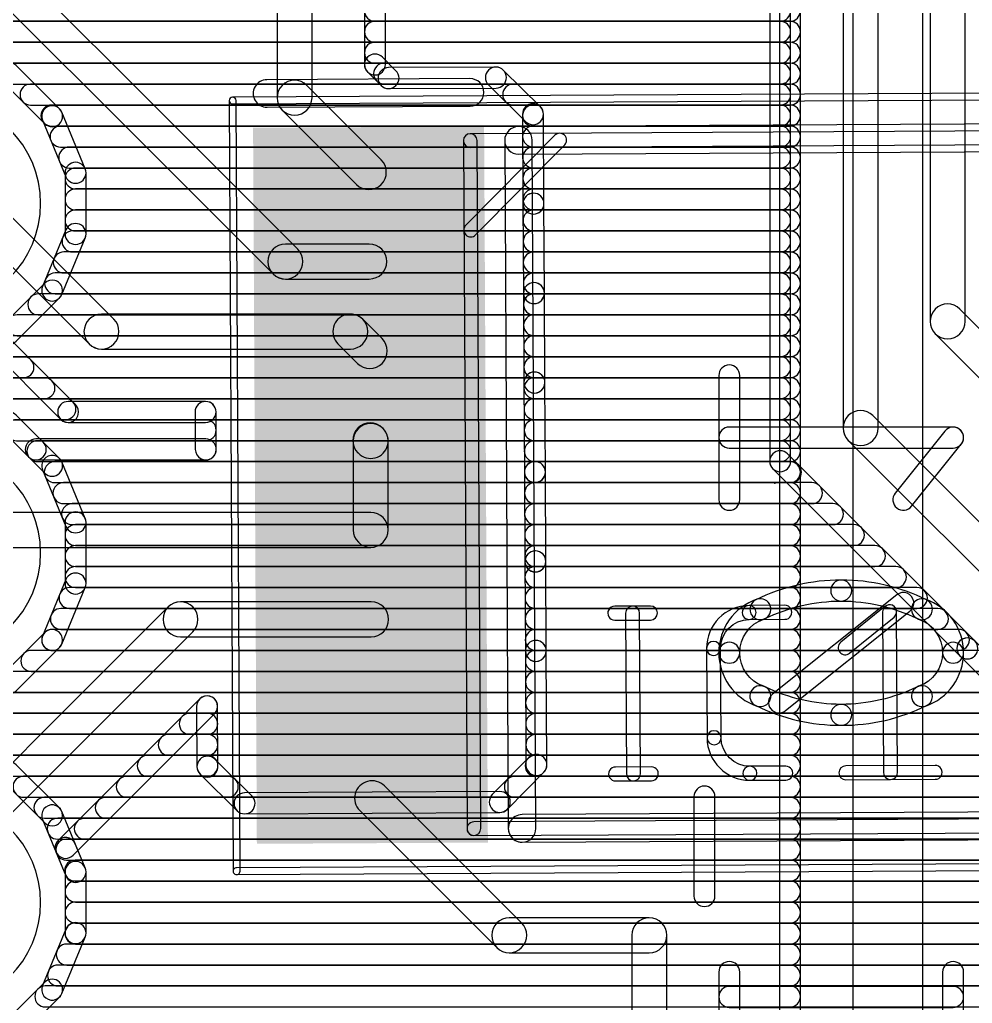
# Model space of a CAD drawing. Extents: x -14.3 to 31.1, y -8.3 to 72.5.
# Drawn here: x 13.63 to 20.55, y 20.98 to 28.13 of the extents above; entities that cross this region are included whole.
import ezdxf

# ---------------------------------------------------------------- set-up
doc = ezdxf.new("R2010")
doc.units = 0
for name, color, linetype in [('1', 22, 'CONTINUOUS'), ('16', 175, 'CONTINUOUS'), ('21', 7, 'CONTINUOUS'), ('22', 7, 'CONTINUOUS'), ('23', 7, 'CONTINUOUS'), ('25', 7, 'CONTINUOUS'), ('29', 7, 'CONTINUOUS'), ('30', 7, 'CONTINUOUS'), ('31', 7, 'CONTINUOUS'), ('51', 7, 'CONTINUOUS')]:
    doc.layers.add(name, color=color, linetype=linetype)

# ---------------------------------------------------------------- blocks, each defined once
blk = doc.blocks.new('RECT')
blk.add_solid([(-0.5, -0.5), (0.5, -0.5), (-0.5, 0.5), (0.5, 0.5)])
blk = doc.blocks.new('LONGP100')
blk.add_lwpolyline([(-0.5, -0.5), (0.5, -0.5, 1), (0.5, 0.5), (-0.5, 0.5, 1)], format="xyb", close=True)

msp = doc.modelspace()

# ---------------------------------------------------------------- linework, layer by layer
at = {"layer": '1'}
for points in [[(19.0816, 36.19), (19.0816, 24.92, 1), (19.234, 24.92), (19.234, 36.19, 1)], [(19.615, 35.948), (19.615, 25.162, 1), (19.869, 25.162), (19.869, 35.948, 1)], [(20.247, 33.566), (20.247, 25.936, 1), (20.501, 25.936), (20.501, 33.566, 1)], [(16.2908, 27.8033), (16.2908, 29.9036, 1), (16.1384, 29.9036), (16.1384, 27.8033, 1)], [(15.5034, 29.6616), (15.5034, 27.5613, 1), (15.7574, 27.5613), (15.7574, 29.6616, 1)], [(15.6538, 26.4614), (12.6914, 29.4238, 1), (12.5118, 29.2442), (15.4742, 26.2818, 1)], [(16.2146, 28.1178), (19.1578, 28.1178, 1), (19.1578, 28.2702), (16.2146, 28.2702, 1)], [(16.2146, 27.9654), (19.1578, 27.9654, 1), (19.1578, 28.1178), (16.2146, 28.1178, 1)], [(16.2146, 27.813), (19.1578, 27.813, 1), (19.1578, 27.9654), (16.2146, 27.9654, 1)], [(16.3672, 27.7584), (16.2685, 27.8572, 1), (16.1607, 27.7494), (16.2595, 27.6507, 1)], [(16.2811, 27.6606), (19.1578, 27.6606, 1), (19.1578, 27.813), (16.2811, 27.813, 1)], [(17.093, 27.7848), (16.313, 27.7807, 1), (16.3137, 27.6283), (17.0938, 27.6324, 1)], [(17.4162, 27.4964), (17.147, 27.7628, 1), (17.0398, 27.6545), (17.309, 27.388, 1)], [(15.5406, 27.4715), (16.0803, 26.9318, 1), (16.2599, 27.1114), (15.7202, 27.6511, 1)], [(17.2189, 27.5082), (19.1578, 27.5082, 1), (19.1578, 27.6606), (17.2189, 27.6606, 1)], [(17.4422, 26.7926), (17.4388, 27.4426, 1), (17.2864, 27.4418), (17.2898, 26.7918, 1)], [(17.3627, 27.3558), (19.1578, 27.3558, 1), (19.1578, 27.5082), (17.3627, 27.5082, 1)], [(17.3635, 27.2034), (19.1578, 27.2034, 1), (19.1578, 27.3558), (17.3635, 27.3558, 1)], [(17.3643, 27.051), (19.1578, 27.051, 1), (19.1578, 27.2034), (17.3643, 27.2034, 1)], [(17.3651, 26.8986), (19.1578, 26.8986, 1), (19.1578, 27.051), (17.3651, 27.051, 1)], [(14.3179, 25.9525), (13.3867, 26.8838, 1), (13.2071, 26.7042), (14.1383, 25.7729, 1)], [(17.3659, 26.7462), (19.1578, 26.7462, 1), (19.1578, 26.8986), (17.3659, 26.8986, 1)], [(17.4456, 26.1426), (17.4422, 26.7926, 1), (17.2898, 26.7918), (17.2932, 26.1418, 1)], [(17.366, 26.8684), (17.366, 26.8684, 1), (17.366, 26.716), (17.366, 26.716, 1)], [(17.3667, 26.5938), (19.1578, 26.5938, 1), (19.1578, 26.7462), (17.3667, 26.7462, 1)], [(17.3675, 26.4414), (19.1578, 26.4414, 1), (19.1578, 26.5938), (17.3675, 26.5938, 1)], [(16.1735, 26.4986), (15.564, 26.4986, 1), (15.564, 26.2446), (16.1735, 26.2446, 1)], [(17.3683, 26.289), (19.1578, 26.289, 1), (19.1578, 26.4414), (17.3683, 26.4414, 1)], [(17.3691, 26.1366), (19.1578, 26.1366, 1), (19.1578, 26.289), (17.3691, 26.289, 1)], [(17.449, 25.4926), (17.4456, 26.1426, 1), (17.2932, 26.1418), (17.2966, 25.4918, 1)], [(17.3694, 26.2184), (17.3694, 26.2184, 1), (17.3694, 26.066), (17.3694, 26.066, 1)], [(17.3699, 25.9842), (19.1578, 25.9842, 1), (19.1578, 26.1366), (17.3699, 26.1366, 1)], [(20.2842, 25.8462), (21.1178, 25.0126, 1), (21.2974, 25.1922), (20.4638, 26.0258, 1)], [(16.0358, 25.9897), (14.2281, 25.9897, 1), (14.2281, 25.7357), (16.0358, 25.7357, 1)], [(16.2667, 25.8114), (16.1256, 25.9525, 1), (15.946, 25.7729), (16.0871, 25.6318, 1)], [(17.3707, 25.8318), (19.1578, 25.8318, 1), (19.1578, 25.9842), (17.3707, 25.9842, 1)], [(13.4045, 25.7524), (13.9323, 25.2247, 1), (14.04, 25.3324), (13.5122, 25.8602, 1)], [(17.3715, 25.6794), (19.1578, 25.6794, 1), (19.1578, 25.8318), (17.3715, 25.8318, 1)], [(10.0474, 25.527), (13.6615, 25.527, 1), (13.6615, 25.6794), (10.0474, 25.6794, 1)], [(17.3723, 25.527), (19.1578, 25.527, 1), (19.1578, 25.6794), (17.3723, 25.6794, 1)], [(9.895, 25.3746), (13.8139, 25.3746, 1), (13.8139, 25.527), (9.895, 25.527, 1)], [(17.4524, 24.8426), (17.449, 25.4926, 1), (17.2966, 25.4918), (17.3, 24.8418, 1)], [(17.3728, 25.5684), (17.3728, 25.5684, 1), (17.3728, 25.416), (17.3728, 25.416, 1)], [(17.3731, 25.3746), (19.1578, 25.3746, 1), (19.1578, 25.527), (17.3731, 25.527, 1)], [(13.3214, 25.2222), (13.9663, 25.2222, 1), (13.9663, 25.3746), (13.3214, 25.3746, 1)], [(17.3739, 25.2222), (19.1578, 25.2222, 1), (19.1578, 25.3746), (17.3739, 25.3746, 1)], [(13.9861, 25.2023), (14.9845, 25.2023, 1), (14.9845, 25.3547), (13.9861, 25.3547, 1)], [(14.9083, 25.2781), (14.9098, 25.0054, 1), (15.0622, 25.0062), (15.0607, 25.2789, 1)], [(13.805, 25.0597), (13.6094, 25.2553, 1), (13.5016, 25.1476), (13.6972, 24.9519, 1)], [(19.6522, 25.0722), (21.0118, 23.7126, 1), (21.1914, 23.8922), (19.8318, 25.2518, 1)], [(13.6109, 25.0698), (14.9852, 25.0698, 1), (14.9852, 25.2222), (13.6109, 25.2222, 1)], [(16.0905, 24.9818), (16.0939, 24.9784, 1), (16.2735, 25.158), (16.2701, 25.1614, 1)], [(16.0567, 25.0682), (16.0567, 24.4216, 1), (16.3107, 24.4216), (16.3107, 25.0682, 1)], [(17.3747, 25.0698), (19.1578, 25.0698, 1), (19.1578, 25.2222), (17.3747, 25.2222, 1)], [(14.986, 25.082), (13.7511, 25.082, 1), (13.7511, 24.9296), (14.986, 24.9296, 1)], [(17.3755, 24.9174), (19.1578, 24.9174, 1), (19.1578, 25.0698), (17.3755, 25.0698, 1)], [(19.1039, 24.8661), (20.4635, 23.5065, 1), (20.5713, 23.6143), (19.2117, 24.9739, 1)], [(17.3763, 24.9184), (17.3762, 24.9184, 1), (17.3762, 24.766), (17.3763, 24.766, 1)], [(17.4558, 24.1927), (17.4524, 24.8426, 1), (17.3001, 24.8418), (17.3035, 24.1919, 1)], [(17.3763, 24.765), (19.2366, 24.765, 1), (19.2366, 24.9174), (17.3763, 24.9174, 1)], [(17.3771, 24.6126), (19.389, 24.6126, 1), (19.389, 24.765), (17.3771, 24.765, 1)], [(17.3779, 24.4602), (19.5414, 24.4602, 1), (19.5414, 24.6126), (17.3779, 24.6126, 1)], [(16.1837, 24.5486), (12.4296, 24.5486, 1), (12.4296, 24.2946), (16.1837, 24.2946, 1)], [(17.3787, 24.3078), (19.6938, 24.3078, 1), (19.6938, 24.4602), (17.3787, 24.4602, 1)], [(17.3794, 24.1554), (19.8462, 24.1554, 1), (19.8462, 24.3078), (17.3794, 24.3078, 1)], [(17.4593, 23.5427), (17.4559, 24.1927, 1), (17.3035, 24.1919), (17.3069, 23.5419, 1)], [(17.3797, 24.2685), (17.3797, 24.2685, 1), (17.3797, 24.1161), (17.3797, 24.1161, 1)], [(17.3802, 24.003), (19.9986, 24.003, 1), (19.9986, 24.1554), (17.3802, 24.1554, 1)], [(17.381, 23.8506), (20.151, 23.8506, 1), (20.151, 24.003), (17.381, 24.003, 1)], [(14.7122, 23.8614), (12.6546, 21.8038, 1), (12.8342, 21.6242), (14.8918, 23.6818, 1)], [(16.1871, 23.8986), (14.802, 23.8986, 1), (14.802, 23.6446), (16.1871, 23.6446, 1)], [(17.3818, 23.6982), (20.3034, 23.6982, 1), (20.3034, 23.8506), (17.3818, 23.8506, 1)], [(17.3826, 23.5458), (20.4558, 23.5458, 1), (20.4558, 23.6982), (17.3826, 23.6982, 1)], [(17.4636, 22.7139), (17.4593, 23.5427, 1), (17.3069, 23.5419), (17.3112, 22.7131, 1)], [(17.3831, 23.6185), (17.3831, 23.6185, 1), (17.3831, 23.4661), (17.3831, 23.4661, 1)], [(20.4412, 23.5604), (20.4412, 23.5604, 1), (20.5936, 23.5604), (20.5936, 23.5604, 1)], [(20.4635, 23.5065), (20.8057, 23.1643, 1), (20.9135, 23.2721), (20.5713, 23.6143, 1)], [(17.3834, 23.3934), (20.6082, 23.3934, 1), (20.6082, 23.5458), (17.3834, 23.5458, 1)], [(17.3842, 23.241), (20.7606, 23.241, 1), (20.7606, 23.3934), (17.3842, 23.3934, 1)], [(17.385, 23.0886), (20.8717, 23.0886, 1), (20.8717, 23.241), (17.385, 23.241, 1)], [(14.0215, 22.0572), (15.0496, 23.0853, 1), (14.9419, 23.1931), (13.9137, 22.1649, 1)], [(14.9195, 23.1388), (14.9218, 22.7006, 1), (15.0742, 22.7014), (15.0719, 23.1396, 1)], [(14.8689, 22.9362), (14.9964, 22.9362, 1), (14.9964, 23.0886), (14.8689, 23.0886, 1)], [(17.3858, 22.9362), (20.8725, 22.9362, 1), (20.8725, 23.0886), (17.3858, 23.0886, 1)], [(14.7166, 22.7838), (14.9972, 22.7838, 1), (14.9972, 22.9362), (14.7166, 22.9362, 1)], [(17.3866, 22.7838), (20.8733, 22.7838, 1), (20.8733, 22.9362), (17.3866, 22.9362, 1)], [(14.5642, 22.6314), (14.998, 22.6314, 1), (14.998, 22.7838), (14.5642, 22.7838, 1)], [(14.9444, 22.6468), (15.2137, 22.3804, 1), (15.3209, 22.4888), (15.0516, 22.7552, 1)], [(17.1751, 22.3907), (17.4416, 22.6599, 1), (17.3332, 22.7671), (17.0668, 22.4979, 1)], [(17.3815, 22.6314), (20.8741, 22.6314, 1), (20.8741, 22.7838), (17.3815, 22.7838, 1)], [(14.4118, 22.479), (15.1454, 22.479, 1), (15.1454, 22.6314), (14.4118, 22.6314, 1)], [(16.1041, 22.3818), (17.0998, 21.3862, 1), (17.2794, 21.5658), (16.2838, 22.5614, 1)], [(17.2307, 22.479), (20.8749, 22.479, 1), (20.8749, 22.6314), (17.2307, 22.6314, 1)], [(15.2677, 22.3584), (17.1214, 22.3681, 1), (17.1206, 22.5205), (15.2669, 22.5108, 1)], [(14.2594, 22.3266), (20.8757, 22.3266, 1), (20.8757, 22.479), (14.2594, 22.479, 1)], [(14.107, 22.1742), (20.8765, 22.1742, 1), (20.8765, 22.3266), (14.107, 22.3266, 1)], [(14.1104, 21.9655), (14.038, 22.1402, 1), (13.8972, 22.0819), (13.9696, 21.9071, 1)], [(13.973, 22.0218), (20.8773, 22.0218, 1), (20.8773, 22.1742), (13.973, 22.1742, 1)], [(14.0361, 21.8694), (21.015, 21.8694, 1), (21.015, 22.0218), (14.0361, 22.0218, 1)], [(14.1162, 21.4917), (14.1162, 21.9363, 1), (13.9638, 21.9363), (13.9638, 21.4917, 1)], [(14.04, 21.717), (25.724, 21.717, 1), (25.724, 21.8694), (14.04, 21.8694, 1)], [(14.04, 21.5646), (25.724, 21.5646, 1), (25.724, 21.717), (14.04, 21.717, 1)], [(17.1896, 21.349), (18.2072, 21.349, 1), (18.2072, 21.603), (17.1896, 21.603, 1)], [(18.0802, 21.476), (18.0802, 19.224, 1), (18.3342, 19.224), (18.3342, 21.476, 1)], [(13.9403, 21.0518), (14.1104, 21.4625, 1), (13.9696, 21.5209), (13.7995, 21.1101, 1)], [(14.0386, 21.4122), (25.7254, 21.4122, 1), (25.7254, 21.5646), (14.0386, 21.5646, 1)], [(13.9755, 21.2598), (25.7885, 21.2598, 1), (25.7885, 21.4122), (13.9755, 21.4122, 1)], [(13.9124, 21.1074), (25.8516, 21.1074, 1), (25.8516, 21.2598), (13.9124, 21.2598, 1)], [(13.6094, 20.7127), (13.9237, 21.027, 1), (13.816, 21.1348), (13.5016, 20.8204, 1)], [(13.8201, 20.955), (25.9439, 20.955, 1), (25.9439, 21.1074), (13.8201, 21.1074, 1)]]:
    msp.add_lwpolyline(points, format="xyb", close=True, dxfattribs=at)
at = {"layer": '16'}
for points in [[(19.1526, 44.1975), (19.1526, 9.2685, 1), (19.305, 9.2685), (19.305, 44.1975, 1)], [(20.194, 9.41), (20.194, 44.056, 1), (19.686, 44.056), (19.686, 9.41, 1)], [(1.087, 28.1178), (19.2288, 28.1178, 1), (19.2288, 28.2702), (1.087, 28.2702, 1)], [(1.087, 27.9654), (19.2288, 27.9654, 1), (19.2288, 28.1178), (1.087, 28.1178, 1)], [(13.1988, 27.813), (19.2288, 27.813, 1), (19.2288, 27.9654), (13.1988, 27.9654, 1)], [(13.9237, 27.481), (13.6094, 27.7953, 1), (13.5016, 27.6876), (13.816, 27.3732, 1)], [(13.5601, 27.6606), (19.2288, 27.6606, 1), (19.2288, 27.813), (13.5601, 27.813, 1)], [(13.7125, 27.5082), (19.2288, 27.5082, 1), (19.2288, 27.6606), (13.7125, 27.6606, 1)], [(13.8649, 27.3558), (19.2288, 27.3558, 1), (19.2288, 27.5082), (13.8649, 27.5082, 1)], [(14.1104, 27.0455), (13.9403, 27.4562, 1), (13.7995, 27.3979), (13.9696, 26.9871, 1)], [(13.9309, 27.2034), (19.2288, 27.2034, 1), (19.2288, 27.3558), (13.9309, 27.3558, 1)], [(13.9941, 27.051), (19.2288, 27.051, 1), (19.2288, 27.2034), (13.9941, 27.2034, 1)], [(14.1162, 26.5717), (14.1162, 27.0163, 1), (13.9638, 27.0163), (13.9638, 26.5717, 1)], [(14.04, 26.8986), (19.2288, 26.8986, 1), (19.2288, 27.051), (14.04, 27.051, 1)], [(14.04, 26.7462), (19.2288, 26.7462, 1), (19.2288, 26.8986), (14.04, 26.8986, 1)], [(14.04, 26.5938), (19.2288, 26.5938, 1), (19.2288, 26.7462), (14.04, 26.7462, 1)], [(13.9403, 26.1318), (14.1104, 26.5425, 1), (13.9696, 26.6009), (13.7995, 26.1901, 1)], [(14.0176, 26.4414), (19.2288, 26.4414, 1), (19.2288, 26.5938), (14.0176, 26.5938, 1)], [(13.9545, 26.289), (19.2288, 26.289, 1), (19.2288, 26.4414), (13.9545, 26.4414, 1)], [(13.6094, 25.7927), (13.9237, 26.107, 1), (13.816, 26.2148), (13.5016, 25.9004, 1)], [(13.8913, 26.1366), (19.2288, 26.1366, 1), (19.2288, 26.289), (13.8913, 26.289, 1)], [(13.7693, 25.9842), (19.2288, 25.9842, 1), (19.2288, 26.1366), (13.7693, 26.1366, 1)], [(13.6169, 25.8318), (19.2288, 25.8318, 1), (19.2288, 25.9842), (13.6169, 25.9842, 1)], [(13.3359, 25.6794), (19.2288, 25.6794, 1), (19.2288, 25.8318), (13.3359, 25.8318, 1)], [(6.5732, 25.527), (19.2288, 25.527, 1), (19.2288, 25.6794), (6.5732, 25.6794, 1)], [(6.5732, 25.3746), (19.2288, 25.3746, 1), (19.2288, 25.527), (6.5732, 25.527, 1)], [(13.3214, 25.2222), (19.2288, 25.2222, 1), (19.2288, 25.3746), (13.3214, 25.3746, 1)], [(13.9237, 24.941), (13.6094, 25.2553, 1), (13.5016, 25.1476), (13.816, 24.8332, 1)], [(13.6109, 25.0698), (19.2288, 25.0698, 1), (19.2288, 25.2222), (13.6109, 25.2222, 1)], [(13.7633, 24.9174), (19.2288, 24.9174, 1), (19.2288, 25.0698), (13.7633, 25.0698, 1)], [(14.1104, 24.5055), (13.9403, 24.9162, 1), (13.7995, 24.8579), (13.9696, 24.4471, 1)], [(13.8889, 24.765), (19.2288, 24.765, 1), (19.2288, 24.9174), (13.8889, 24.9174, 1)], [(13.952, 24.6126), (19.2288, 24.6126, 1), (19.2288, 24.765), (13.952, 24.765, 1)], [(14.0151, 24.4602), (19.2288, 24.4602, 1), (19.2288, 24.6126), (14.0151, 24.6126, 1)], [(14.1162, 24.0317), (14.1162, 24.4763, 1), (13.9638, 24.4763), (13.9638, 24.0317, 1)], [(14.04, 24.3078), (19.2288, 24.3078, 1), (19.2288, 24.4602), (14.04, 24.4602, 1)], [(14.04, 24.1554), (19.2288, 24.1554, 1), (19.2288, 24.3078), (14.04, 24.3078, 1)], [(13.9403, 23.5918), (14.1104, 24.0025, 1), (13.9696, 24.0609), (13.7995, 23.6501, 1)], [(14.04, 24.003), (19.2288, 24.003, 1), (19.2288, 24.1554), (14.04, 24.1554, 1)], [(13.9965, 23.8506), (19.2288, 23.8506, 1), (19.2288, 24.003), (13.9965, 24.003, 1)], [(13.9334, 23.6982), (19.2288, 23.6982, 1), (19.2288, 23.8506), (13.9334, 23.8506, 1)], [(13.6094, 23.2527), (13.9237, 23.567, 1), (13.816, 23.6748), (13.5016, 23.3604, 1)], [(13.8703, 23.5458), (19.2288, 23.5458, 1), (19.2288, 23.6982), (13.8703, 23.6982, 1)], [(13.7185, 23.3934), (19.2288, 23.3934, 1), (19.2288, 23.5458), (13.7185, 23.5458, 1)], [(13.5661, 23.241), (19.2288, 23.241, 1), (19.2288, 23.3934), (13.5661, 23.3934, 1)], [(13.2133, 23.0886), (19.2288, 23.0886, 1), (19.2288, 23.241), (13.2133, 23.241, 1)], [(6.5732, 22.9362), (19.2288, 22.9362, 1), (19.2288, 23.0886), (6.5732, 23.0886, 1)], [(6.5732, 22.7838), (19.2288, 22.7838, 1), (19.2288, 22.9362), (6.5732, 22.9362, 1)], [(13.4441, 22.6314), (19.2288, 22.6314, 1), (19.2288, 22.7838), (13.4441, 22.7838, 1)], [(13.9237, 22.401), (13.6094, 22.7153, 1), (13.5016, 22.6076), (13.816, 22.2932, 1)], [(13.6617, 22.479), (19.2288, 22.479, 1), (19.2288, 22.6314), (13.6617, 22.6314, 1)], [(13.8141, 22.3266), (19.2288, 22.3266, 1), (19.2288, 22.479), (13.8141, 22.479, 1)], [(14.1104, 21.9655), (13.9403, 22.3762, 1), (13.7995, 22.3179), (13.9696, 21.9071, 1)], [(13.9099, 22.1742), (19.2288, 22.1742, 1), (19.2288, 22.3266), (13.9099, 22.3266, 1)], [(13.973, 22.0218), (19.2288, 22.0218, 1), (19.2288, 22.1742), (13.973, 22.1742, 1)], [(14.0361, 21.8694), (19.2288, 21.8694, 1), (19.2288, 22.0218), (14.0361, 22.0218, 1)], [(14.1162, 21.4917), (14.1162, 21.9363, 1), (13.9638, 21.9363), (13.9638, 21.4917, 1)], [(14.04, 21.717), (19.2288, 21.717, 1), (19.2288, 21.8694), (14.04, 21.8694, 1)], [(14.04, 21.5646), (19.2288, 21.5646, 1), (19.2288, 21.717), (14.04, 21.717, 1)], [(13.9403, 21.0518), (14.1104, 21.4625, 1), (13.9696, 21.5209), (13.7995, 21.1101, 1)], [(14.0386, 21.4122), (19.2288, 21.4122, 1), (19.2288, 21.5646), (14.0386, 21.5646, 1)], [(13.9755, 21.2598), (19.2288, 21.2598, 1), (19.2288, 21.4122), (13.9755, 21.4122, 1)], [(13.9124, 21.1074), (19.2288, 21.1074, 1), (19.2288, 21.2598), (13.9124, 21.2598, 1)], [(13.6094, 20.7127), (13.9237, 21.027, 1), (13.816, 21.1348), (13.5016, 20.8204, 1)], [(13.8201, 20.955), (19.2288, 20.955, 1), (19.2288, 21.1074), (13.8201, 21.1074, 1)]]:
    msp.add_lwpolyline(points, format="xyb", close=True, dxfattribs=at)
at = {"layer": '21'}
for points in [[(15.4306, 27.4927), (16.9056, 27.5004, 1), (16.9046, 27.7004), (15.4296, 27.6927, 1)], [(17.2575, 27.1523), (20.9574, 27.1717, 1), (20.9564, 27.3716), (17.2564, 27.3523, 1)], [(17.3831, 22.2529), (17.3569, 27.2528, 1), (17.1569, 27.2518), (17.1831, 22.2518, 1)], [(20.9825, 22.3717), (17.2826, 22.3523, 1), (17.2836, 22.1523), (20.9836, 22.1717, 1)]]:
    msp.add_lwpolyline(points, format="xyb", close=True, dxfattribs=at)
at = {"layer": '22'}
for points in [[(18.8644, 24.6407), (18.8644, 25.5438, 1), (18.712, 25.5438), (18.712, 24.6407, 1)], [(20.4138, 25.1684), (18.7882, 25.1684, 1), (18.7882, 25.016), (20.4138, 25.016, 1)], [(20.1121, 24.5931), (20.4733, 25.0446, 1), (20.3543, 25.1398), (19.9931, 24.6883, 1)], [(19.601, 23.9045, 1), (19.601, 24.0569, 0.1139), (18.9806, 23.9137, 1), (19.0474, 23.7767, -0.1139)], [(20.1546, 23.7767, 1), (20.2214, 23.9137, 0.1139), (19.601, 24.0569, 1), (19.601, 23.9045, -0.1139)], [(19.197, 23.1084), (20.1002, 23.8309, 1), (20.005, 23.9499), (19.1018, 23.2274, 1)], [(19.0387, 23.7731, 1), (18.9893, 23.9173, 0.3205), (18.712, 23.5291, 1), (18.8644, 23.5291, -0.3205)], [(20.3376, 23.5291, 1), (20.49, 23.5291, 0.3205), (20.2127, 23.9173, 1), (20.1633, 23.7731, -0.3205)], [(18.8644, 23.5291, 1), (18.712, 23.5291, 0.3205), (18.9893, 23.141, 1), (19.0387, 23.2851, -0.3205)], [(20.1633, 23.2851, 1), (20.2127, 23.141, 0.3205), (20.49, 23.5291, 1), (20.3376, 23.5291, -0.3205)], [(19.0474, 23.2815, 1), (18.9806, 23.1445, 0.1139), (19.601, 23.0014, 1), (19.601, 23.1538, -0.1139)], [(19.601, 23.1538, 1), (19.601, 23.0014, 0.1139), (20.2214, 23.1445, 1), (20.1546, 23.2815, -0.1139)], [(18.6838, 21.7611), (18.6838, 22.4836, 1), (18.5314, 22.4836), (18.5314, 21.7611, 1)], [(18.8644, 20.8475), (18.8644, 21.2088, 1), (18.712, 21.2088), (18.712, 20.8475, 1)], [(20.49, 20.8475), (20.49, 21.2088, 1), (20.3376, 21.2088), (20.3376, 20.8475, 1)], [(20.4138, 21.1043), (18.7882, 21.1043, 1), (18.7882, 20.9519), (20.4138, 20.9519, 1)]]:
    msp.add_lwpolyline(points, format="xyb", close=True, dxfattribs=at)
at = {"layer": '23'}
msp.add_point((19.12, 24.762), dxfattribs=at)
at = {"layer": '25'}
for points in [[(18.9326, 23.7704), (19.1922, 23.7718, 1), (19.1917, 23.8734), (18.932, 23.872, 1)], [(19.6617, 23.5257), (19.9849, 23.7871, 1), (19.921, 23.8661), (19.5979, 23.6047, 1)], [(19.9022, 23.8263), (19.9083, 22.6579, 1), (20.0099, 22.6584), (20.0038, 23.8268, 1)], [(17.9566, 23.7653), (18.2162, 23.7667, 1), (18.2157, 23.8683), (17.956, 23.8669, 1)], [(18.0353, 23.8165), (18.0415, 22.6481, 1), (18.143, 22.6487), (18.1369, 23.8171, 1)], [(18.9326, 23.7704, 1), (18.932, 23.872, 0.4142), (18.6232, 23.56, 1), (18.7248, 23.5605, -0.4142)], [(18.7282, 22.9114), (18.7248, 23.5605, 1), (18.6232, 23.56), (18.6266, 22.9108, 1)], [(18.7282, 22.9114, 1), (18.6266, 22.9108, 0.4142), (18.9387, 22.602, 1), (18.9381, 22.7036, -0.4142)], [(17.9627, 22.5969), (18.2223, 22.5983, 1), (18.2218, 22.6999), (17.9622, 22.6985, 1)], [(19.1978, 22.705), (18.9381, 22.7036, 1), (18.9387, 22.602), (19.1983, 22.6034, 1)], [(19.6348, 22.6057), (20.2839, 22.6091, 1), (20.2834, 22.7107), (19.6343, 22.7073, 1)]]:
    msp.add_lwpolyline(points, format="xyb", close=True, dxfattribs=at)
at = {"layer": '51'}
for points in [[(15.1805, 27.5164), (23.0304, 27.5575, 1), (23.0302, 27.6075), (15.1803, 27.5664, 1)], [(15.2347, 21.9416), (15.2054, 27.5415, 1), (15.1554, 27.5413), (15.1847, 21.9414, 1)], [(16.9072, 27.2004), (21.3071, 27.2235, 1), (21.3066, 27.3235), (16.9067, 27.3004, 1)], [(16.9831, 22.2508), (16.9569, 27.2507, 1), (16.8569, 27.2502), (16.8831, 22.2503, 1)], [(16.9459, 26.5653), (17.5925, 27.2187, 1), (17.5214, 27.289), (16.8748, 26.6356, 1)], [(21.3328, 22.3236), (16.9329, 22.3005, 1), (16.9334, 22.2005), (21.3333, 22.2236, 1)], [(23.0595, 22.0076), (15.2096, 21.9665, 1), (15.2098, 21.9165), (23.0597, 21.9576, 1)]]:
    msp.add_lwpolyline(points, format="xyb", close=True, dxfattribs=at)

# ---------------------------------------------------------------- block references
at = {"layer": '1', "xscale": 1.475, "yscale": 0.45, "rotation": 0.3}
for p in [(16.1701, 27.0216), (16.1735, 26.3716), (16.1769, 25.7216), (16.1803, 25.0716), (16.1837, 24.4216), (16.1871, 23.7716), (16.1905, 23.1216), (16.194, 22.4716)]:
    msp.add_blockref('RECT', p, dxfattribs=at)
at = {"layer": '29', "xscale": 1.524, "yscale": 1.524}
for p in [(12.262, 26.794), (12.262, 24.254), (12.262, 21.714)]:
    msp.add_blockref('LONGP100', p, dxfattribs=at)
at = {"layer": '29', "xscale": 1.6782, "yscale": 0.6532, "rotation": 0.3}
for p in [(16.1701, 27.0216), (16.1735, 26.3716), (16.1769, 25.7216), (16.1803, 25.0716), (16.1837, 24.4216), (16.1871, 23.7716), (16.1905, 23.1216), (16.194, 22.4716)]:
    msp.add_blockref('RECT', p, dxfattribs=at)
at = {"layer": '30', "xscale": 1.524, "yscale": 1.524}
for p in [(12.262, 26.794), (12.262, 24.254), (12.262, 21.714)]:
    msp.add_blockref('LONGP100', p, dxfattribs=at)
at = {"layer": '31', "xscale": 1.475, "yscale": 0.45, "rotation": 0.3}
for p in [(16.1701, 27.0216), (16.1735, 26.3716), (16.1769, 25.7216), (16.1803, 25.0716), (16.1837, 24.4216), (16.1871, 23.7716), (16.1905, 23.1216), (16.194, 22.4716)]:
    msp.add_blockref('RECT', p, dxfattribs=at)

doc.saveas('drawing.dxf')
